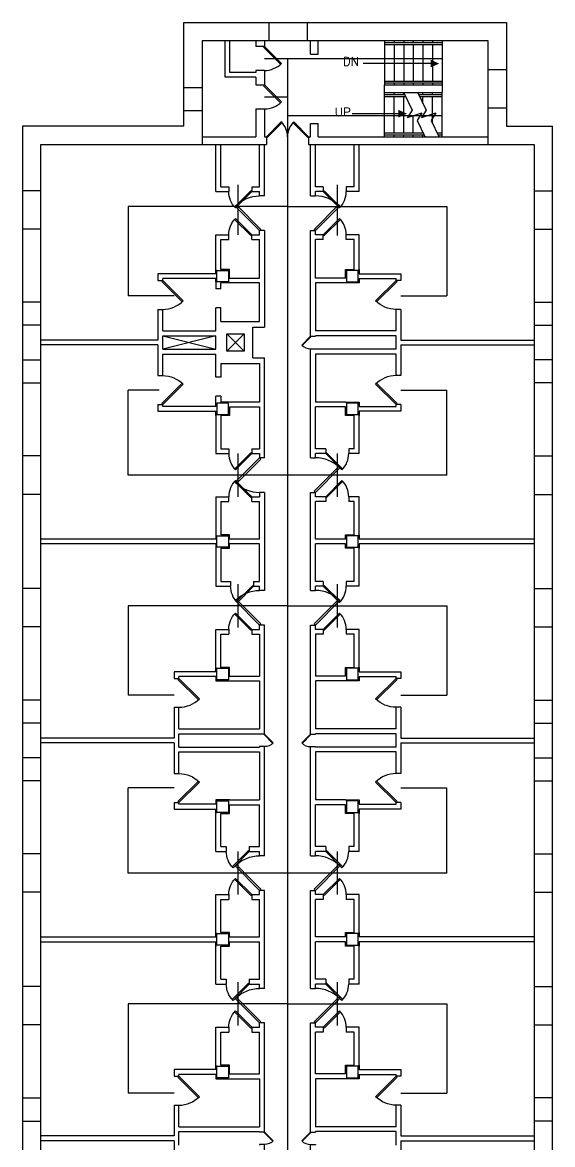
# Model space of a CAD drawing. Header units: inches. Extents: x 3065873 to 3065923, y 1245127 to 1245321.
# Drawn here: x 3065874.7 to 3065920.7, y 1245223.8 to 1245321.1 of the extents above; entities that cross this region are included whole.
import ezdxf

# ---------------------------------------------------------------- set-up
doc = ezdxf.new("R2010")
doc.units = ezdxf.units.IN
doc.header["$MEASUREMENT"] = 0
for name, color, linetype in [('A-CENT', 6, 'Continuous'), ('A-DOOR', 2, 'Continuous'), ('A-FLOR-LEVL', 3, 'Continuous'), ('A-WALL', 7, 'Continuous'), ('S-COLS', 5, 'Continuous')]:
    doc.layers.add(name, color=color, linetype=linetype)
doc.layers.get('0').off()
doc.styles.add('SIMPLEX', font='simplex')

# ---------------------------------------------------------------- blocks, each defined once
blk = doc.blocks.new('ARR')
blk.add_line((0, 0), (0, -70.1))
blk.add_solid([(-4, 0), (4, 0), (0, 9)])
blk = doc.blocks.new('ADO101')
for p, q in [((0.465624, -0.034373), (-0.240645, 0.671896)), ((-0.207108, 0.707105), (0.499997, 0)), ((0.499997, 0), (0.465624, -0.034373))]:
    blk.add_line(p, q)
blk.add_arc((0.499997, 0), 0.999997, 135, 180)
blk = doc.blocks.new('ADO401')
for p, q in [((-0.146446, 0.353552), (-0.499999, 0)), ((-0.482812, -0.017187), (-0.129678, 0.335948)), ((-0.129678, 0.335948), (-0.146446, 0.353552)), ((0.129678, 0.335948), (0.146446, 0.353552)), ((0.482812, -0.017187), (0.129678, 0.335948)), ((0.146446, 0.353552), (0.499999, 0)), ((-0.499999, 0), (-0.482812, -0.017187)), ((0.499999, 0), (0.482812, -0.017187))]:
    blk.add_line(p, q)
for centre, start, end in [((-0.499999, 0), 0, 45), ((0.499999, 0), 135, 180)]:
    blk.add_arc(centre, 0.499999, start, end)
blk = doc.blocks.new('ADO001')
for p, q in [((0.207106, 0.707105), (-0.499999, 0)), ((-0.465625, -0.034373), (0.240643, 0.671896)), ((-0.499999, 0), (-0.465625, -0.034373))]:
    blk.add_line(p, q)
blk.add_arc((-0.499999, 0), 0.999997, 0, 45)

msp = doc.modelspace()

# ---------------------------------------------------------------- linework, layer by layer
at = {"layer": 'A-CENT'}
for points in [[(3065895.683, 1245318.007), (3065897.683, 1245318.007)], [(3065897.683, 1245318.007), (3065897.683, 1245133.882)], [(3065897.683, 1245318.007), (3065911.099, 1245318.007)], [(3065895.683, 1245314.673), (3065897.683, 1245314.673)], [(3065911.099, 1245313.048), (3065897.683, 1245313.048)], [(3065893.37, 1245307.041), (3065893.37, 1245305.166)], [(3065901.995, 1245307.041), (3065901.995, 1245305.166)], [(3065883.87, 1245305.166), (3065883.87, 1245297.423)], [(3065897.682, 1245305.166), (3065883.87, 1245305.166)], [(3065893.37, 1245305.166), (3065893.37, 1245302.715)], [(3065897.682, 1245305.166), (3065911.495, 1245305.166)], [(3065901.995, 1245305.166), (3065901.995, 1245302.646)], [(3065911.495, 1245305.166), (3065911.495, 1245297.423)], [(3065887.849, 1245297.423), (3065883.87, 1245297.423)], [(3065907.516, 1245297.423), (3065911.495, 1245297.423)], [(3065883.87, 1245281.882), (3065883.87, 1245289.257)], [(3065886.56, 1245289.257), (3065883.87, 1245289.257)], [(3065907.516, 1245289.257), (3065911.495, 1245289.257)], [(3065911.495, 1245281.882), (3065911.495, 1245289.257)], [(3065893.37, 1245283.757), (3065893.37, 1245281.882)], [(3065901.995, 1245283.757), (3065901.995, 1245281.882)], [(3065893.37, 1245281.882), (3065883.87, 1245281.882)], [(3065897.683, 1245281.882), (3065893.37, 1245281.882)], [(3065893.37, 1245281.882), (3065893.37, 1245280.007)], [(3065911.495, 1245281.882), (3065897.683, 1245281.882)], [(3065901.995, 1245281.882), (3065901.995, 1245280.007)], [(3065893.37, 1245272.416), (3065893.37, 1245270.541)], [(3065901.995, 1245272.416), (3065901.995, 1245270.541)], [(3065883.87, 1245270.541), (3065883.87, 1245262.798)], [(3065897.682, 1245270.541), (3065883.87, 1245270.541)], [(3065893.37, 1245270.541), (3065893.37, 1245268.666)], [(3065897.682, 1245270.541), (3065911.495, 1245270.541)], [(3065901.995, 1245270.541), (3065901.995, 1245268.666)], [(3065911.495, 1245270.541), (3065911.495, 1245262.798)], [(3065887.849, 1245262.798), (3065883.87, 1245262.798)], [(3065907.516, 1245262.798), (3065911.495, 1245262.798)], [(3065883.87, 1245247.382), (3065883.87, 1245254.757)], [(3065887.849, 1245254.757), (3065883.87, 1245254.757)], [(3065907.516, 1245254.757), (3065911.495, 1245254.757)], [(3065911.495, 1245247.382), (3065911.495, 1245254.757)], [(3065893.37, 1245249.257), (3065893.37, 1245247.382)], [(3065901.995, 1245249.257), (3065901.995, 1245247.382)], [(3065893.37, 1245247.382), (3065883.87, 1245247.382)], [(3065897.683, 1245247.382), (3065893.37, 1245247.382)], [(3065893.37, 1245247.382), (3065893.37, 1245245.507)], [(3065911.495, 1245247.382), (3065897.683, 1245247.382)], [(3065901.995, 1245247.382), (3065901.995, 1245245.507)], [(3065893.37, 1245237.916), (3065893.37, 1245236.041)], [(3065901.995, 1245237.916), (3065901.995, 1245236.041)], [(3065883.87, 1245236.041), (3065883.87, 1245228.298)], [(3065897.682, 1245236.041), (3065883.87, 1245236.041)], [(3065893.37, 1245236.041), (3065893.37, 1245234.166)], [(3065897.682, 1245236.041), (3065911.495, 1245236.041)], [(3065901.995, 1245236.041), (3065901.995, 1245234.166)], [(3065911.495, 1245236.041), (3065911.495, 1245228.298)], [(3065887.849, 1245228.298), (3065883.87, 1245228.298)], [(3065907.516, 1245228.298), (3065911.495, 1245228.298)]]:
    msp.add_lwpolyline(points, dxfattribs=at)
at = {"layer": 'A-FLOR-LEVL'}
for p, q in [((3065906.099, 1245319.548), (3065906.099, 1245315.715)), ((3065906.099, 1245319.382), (3065911.099, 1245319.382)), ((3065906.099, 1245319.215), (3065911.099, 1245319.215)), ((3065906.933, 1245319.548), (3065906.933, 1245319.382)), ((3065906.933, 1245319.215), (3065906.933, 1245316.048)), ((3065907.766, 1245319.548), (3065907.766, 1245319.382)), ((3065907.766, 1245319.215), (3065907.766, 1245316.048)), ((3065908.599, 1245319.548), (3065908.599, 1245319.382)), ((3065908.599, 1245319.215), (3065908.599, 1245316.048)), ((3065909.433, 1245319.548), (3065909.433, 1245319.382)), ((3065909.433, 1245319.215), (3065909.433, 1245316.048)), ((3065910.266, 1245319.548), (3065910.266, 1245319.382)), ((3065910.266, 1245319.215), (3065910.266, 1245316.048)), ((3065911.099, 1245319.548), (3065911.099, 1245315.752)), ((3065906.099, 1245316.048), (3065911.099, 1245316.048)), ((3065906.099, 1245315.882), (3065911.099, 1245315.882)), ((3065906.933, 1245315.882), (3065906.933, 1245315.715)), ((3065907.766, 1245315.882), (3065907.766, 1245315.715)), ((3065908.599, 1245315.882), (3065908.599, 1245315.715)), ((3065909.433, 1245315.882), (3065909.433, 1245315.715)), ((3065910.266, 1245315.882), (3065910.266, 1245315.715)), ((3065906.099, 1245311.215), (3065906.099, 1245315.048)), ((3065906.099, 1245314.882), (3065907.841, 1245314.882)), ((3065906.933, 1245314.882), (3065906.933, 1245315.048)), ((3065907.745, 1245315.082), (3065908.489, 1245313.536)), ((3065907.766, 1245314.882), (3065907.766, 1245315.048)), ((3065908.966, 1245315.082), (3065909.71, 1245313.536)), ((3065909.062, 1245314.882), (3065911.099, 1245314.882)), ((3065909.433, 1245314.882), (3065909.433, 1245315.048)), ((3065910.266, 1245314.882), (3065910.266, 1245315.048)), ((3065911.099, 1245311.215), (3065911.099, 1245315.011)), ((3065906.099, 1245314.715), (3065907.921, 1245314.715)), ((3065906.933, 1245311.548), (3065906.933, 1245314.715)), ((3065907.766, 1245311.548), (3065907.766, 1245314.715)), ((3065909.142, 1245314.715), (3065911.099, 1245314.715)), ((3065909.433, 1245314.112), (3065909.433, 1245314.715)), ((3065910.266, 1245312.38), (3065910.266, 1245314.715)), ((3065907.307, 1245313.221), (3065903.307, 1245313.221)), ((3065908.599, 1245311.548), (3065908.599, 1245313.049)), ((3065909.71, 1245313.536), (3065909.308, 1245312.876)), ((3065909.308, 1245312.876), (3065910.545, 1245313.294)), ((3065909.433, 1245312.918), (3065909.433, 1245313.08)), ((3065910.545, 1245313.294), (3065910.143, 1245312.635)), ((3065908.923, 1245312.635), (3065909.6, 1245311.228)), ((3065910.143, 1245312.635), (3065910.821, 1245311.228)), ((3065906.099, 1245311.548), (3065909.445, 1245311.548)), ((3065906.099, 1245311.382), (3065909.526, 1245311.382)), ((3065906.933, 1245311.215), (3065906.933, 1245311.382)), ((3065907.766, 1245311.215), (3065907.766, 1245311.382)), ((3065908.599, 1245311.215), (3065908.599, 1245311.382)), ((3065909.433, 1245311.548), (3065909.433, 1245311.575)), ((3065909.433, 1245311.215), (3065909.433, 1245311.382)), ((3065910.666, 1245311.548), (3065911.099, 1245311.548)), ((3065910.747, 1245311.382), (3065911.099, 1245311.382))]:
    msp.add_line(p, q, dxfattribs=at)
msp.add_lwpolyline([(3065908.489, 1245313.536), (3065908.087, 1245312.876), (3065909.324, 1245313.294), (3065908.923, 1245312.635)], dxfattribs=at)
msp.add_solid([(3065907.307, 1245313.554), (3065907.307, 1245312.888), (3065908.054, 1245313.221)], dxfattribs=at)
at = {"layer": 'A-WALL'}
for p, q in [((3065888.683, 1245312.132), (3065888.683, 1245321.132)), ((3065888.683, 1245321.132), (3065916.683, 1245321.132)), ((3065896.067, 1245321.132), (3065896.067, 1245319.548)), ((3065899.4, 1245321.132), (3065899.4, 1245319.548)), ((3065916.683, 1245321.132), (3065916.683, 1245312.132)), ((3065915.099, 1245319.548), (3065890.266, 1245319.548)), ((3065890.266, 1245319.548), (3065890.266, 1245310.548)), ((3065892.266, 1245316.382), (3065892.266, 1245319.548)), ((3065892.683, 1245316.798), (3065892.683, 1245319.548)), ((3065894.933, 1245319.548), (3065894.933, 1245319.048)), ((3065895.683, 1245319.048), (3065894.933, 1245319.048)), ((3065895.683, 1245319.548), (3065895.683, 1245319.048)), ((3065899.682, 1245318.382), (3065899.682, 1245319.548)), ((3065900.349, 1245318.382), (3065900.349, 1245319.548)), ((3065915.099, 1245310.548), (3065915.099, 1245319.548)), ((3065899.682, 1245318.382), (3065900.349, 1245318.382)), ((3065894.933, 1245316.798), (3065892.683, 1245316.798)), ((3065894.933, 1245316.965), (3065894.933, 1245316.798)), ((3065895.683, 1245316.965), (3065894.933, 1245316.965)), ((3065895.683, 1245316.965), (3065895.683, 1245315.715)), ((3065915.099, 1245317.048), (3065916.683, 1245317.048)), ((3065894.933, 1245316.382), (3065892.266, 1245316.382)), ((3065894.933, 1245316.382), (3065894.933, 1245315.715)), ((3065890.266, 1245315.465), (3065888.683, 1245315.465)), ((3065894.933, 1245315.715), (3065895.683, 1245315.715)), ((3065906.099, 1245315.715), (3065911.099, 1245315.715)), ((3065906.099, 1245315.048), (3065906.099, 1245315.715)), ((3065906.099, 1245315.048), (3065911.099, 1245315.048)), ((3065911.099, 1245315.715), (3065911.099, 1245315.048)), ((3065890.266, 1245313.465), (3065888.683, 1245313.465)), ((3065894.933, 1245313.632), (3065894.933, 1245311.215)), ((3065894.933, 1245313.632), (3065895.683, 1245313.632)), ((3065895.683, 1245313.632), (3065895.683, 1245311.215)), ((3065915.099, 1245313.715), (3065916.683, 1245313.715)), ((3065888.683, 1245312.132), (3065874.683, 1245312.132)), ((3065874.683, 1245312.132), (3065874.683, 1245169.856)), ((3065899.682, 1245312.382), (3065900.349, 1245312.382)), ((3065899.682, 1245311.215), (3065899.682, 1245312.382)), ((3065900.349, 1245311.215), (3065900.349, 1245312.382)), ((3065916.683, 1245312.132), (3065920.683, 1245312.132)), ((3065920.683, 1245169.527), (3065920.683, 1245312.132)), ((3065890.266, 1245311.215), (3065894.933, 1245311.215)), ((3065895.683, 1245311.215), (3065895.849, 1245311.215)), ((3065895.849, 1245311.215), (3065895.849, 1245310.548)), ((3065899.516, 1245311.215), (3065899.682, 1245311.215)), ((3065899.516, 1245311.215), (3065899.516, 1245310.548)), ((3065900.349, 1245311.215), (3065915.099, 1245311.215)), ((3065876.266, 1245310.548), (3065895.849, 1245310.548)), ((3065876.266, 1245169.856), (3065876.266, 1245310.548)), ((3065891.474, 1245306.465), (3065891.474, 1245310.548)), ((3065891.891, 1245306.882), (3065891.891, 1245310.548)), ((3065895.266, 1245306.882), (3065895.266, 1245310.548)), ((3065895.683, 1245306.09), (3065895.683, 1245310.548)), ((3065899.516, 1245310.548), (3065919.099, 1245310.548)), ((3065899.682, 1245306.09), (3065899.682, 1245310.548)), ((3065900.099, 1245306.882), (3065900.099, 1245310.548)), ((3065903.474, 1245306.882), (3065903.474, 1245310.548)), ((3065903.891, 1245306.465), (3065903.891, 1245310.548)), ((3065919.099, 1245310.548), (3065919.099, 1245169.527)), ((3065876.266, 1245306.533), (3065874.683, 1245306.533)), ((3065891.474, 1245306.465), (3065892.579, 1245306.465)), ((3065891.891, 1245306.882), (3065892.579, 1245306.882)), ((3065892.579, 1245306.882), (3065892.579, 1245306.465)), ((3065894.579, 1245306.882), (3065894.579, 1245306.465)), ((3065894.579, 1245306.882), (3065895.266, 1245306.882)), ((3065894.579, 1245306.465), (3065895.266, 1245306.465)), ((3065895.266, 1245306.09), (3065895.266, 1245306.465)), ((3065900.786, 1245306.882), (3065900.099, 1245306.882)), ((3065900.099, 1245306.09), (3065900.099, 1245306.465)), ((3065900.786, 1245306.465), (3065900.099, 1245306.465)), ((3065900.786, 1245306.882), (3065900.786, 1245306.465)), ((3065903.474, 1245306.882), (3065902.786, 1245306.882)), ((3065902.786, 1245306.882), (3065902.786, 1245306.465)), ((3065903.891, 1245306.465), (3065902.786, 1245306.465)), ((3065919.099, 1245306.533), (3065920.683, 1245306.533)), ((3065895.683, 1245306.09), (3065895.266, 1245306.09)), ((3065899.682, 1245306.09), (3065900.099, 1245306.09)), ((3065876.266, 1245303.2), (3065874.683, 1245303.2)), ((3065919.099, 1245303.2), (3065920.683, 1245303.2)), ((3065891.474, 1245299.34), (3065891.474, 1245302.715)), ((3065891.474, 1245302.715), (3065892.579, 1245302.715)), ((3065891.891, 1245302.298), (3065892.579, 1245302.298)), ((3065891.891, 1245299.715), (3065891.891, 1245302.298)), ((3065892.579, 1245302.298), (3065892.579, 1245302.715)), ((3065894.579, 1245302.298), (3065894.579, 1245302.715)), ((3065894.579, 1245302.715), (3065895.266, 1245302.715)), ((3065894.579, 1245302.298), (3065895.266, 1245302.298)), ((3065895.683, 1245303.09), (3065895.266, 1245303.09)), ((3065895.266, 1245302.715), (3065895.266, 1245303.09)), ((3065895.266, 1245298.965), (3065895.266, 1245302.298)), ((3065895.683, 1245303.09), (3065895.683, 1245294.715)), ((3065899.682, 1245303.09), (3065900.099, 1245303.09)), ((3065899.682, 1245293.923), (3065899.682, 1245303.09)), ((3065900.099, 1245302.715), (3065900.099, 1245303.09)), ((3065900.786, 1245302.715), (3065900.099, 1245302.715)), ((3065900.099, 1245298.965), (3065900.099, 1245302.298)), ((3065900.786, 1245302.298), (3065900.099, 1245302.298)), ((3065900.786, 1245302.298), (3065900.786, 1245302.715)), ((3065903.891, 1245302.715), (3065902.786, 1245302.715)), ((3065902.786, 1245302.298), (3065902.786, 1245302.715)), ((3065903.474, 1245302.298), (3065902.786, 1245302.298)), ((3065903.474, 1245299.715), (3065903.474, 1245302.298)), ((3065903.891, 1245299.34), (3065903.891, 1245302.715)), ((3065886.441, 1245299.34), (3065886.441, 1245298.757)), ((3065891.474, 1245299.34), (3065886.441, 1245299.34)), ((3065891.474, 1245299.715), (3065891.474, 1245299.34)), ((3065892.641, 1245299.715), (3065891.891, 1245299.715)), ((3065892.641, 1245298.965), (3065892.641, 1245299.715)), ((3065902.724, 1245299.715), (3065903.474, 1245299.715)), ((3065902.724, 1245298.965), (3065902.724, 1245299.715)), ((3065903.891, 1245299.715), (3065903.891, 1245299.34)), ((3065903.891, 1245299.34), (3065907.516, 1245299.34)), ((3065907.516, 1245299.34), (3065907.516, 1245298.757)), ((3065886.441, 1245298.757), (3065886.858, 1245298.757)), ((3065886.858, 1245298.757), (3065886.858, 1245298.923)), ((3065891.474, 1245298.923), (3065886.858, 1245298.923)), ((3065891.474, 1245298.923), (3065891.474, 1245298.548)), ((3065891.474, 1245298.632), (3065891.474, 1245298.923)), ((3065891.474, 1245298.923), (3065891.474, 1245298.048)), ((3065895.266, 1245298.548), (3065891.891, 1245298.548)), ((3065891.891, 1245298.048), (3065891.891, 1245298.548)), ((3065892.641, 1245298.965), (3065895.266, 1245298.965)), ((3065895.266, 1245295.215), (3065895.266, 1245298.548)), ((3065902.724, 1245298.965), (3065900.099, 1245298.965)), ((3065902.724, 1245298.548), (3065900.099, 1245298.548)), ((3065900.099, 1245298.548), (3065900.099, 1245294.382)), ((3065903.891, 1245298.548), (3065902.724, 1245298.548)), ((3065903.891, 1245298.632), (3065903.891, 1245298.923)), ((3065903.891, 1245298.923), (3065903.891, 1245298.548)), ((3065903.891, 1245298.923), (3065907.099, 1245298.923)), ((3065907.099, 1245298.757), (3065907.099, 1245298.923)), ((3065907.516, 1245298.757), (3065907.099, 1245298.757)), ((3065891.891, 1245298.048), (3065891.474, 1245298.048)), ((3065876.266, 1245296.882), (3065874.683, 1245296.882)), ((3065891.891, 1245296.382), (3065891.474, 1245296.382)), ((3065891.474, 1245294.382), (3065891.474, 1245296.382)), ((3065891.891, 1245295.215), (3065891.891, 1245296.382)), ((3065919.099, 1245296.882), (3065920.683, 1245296.882)), ((3065886.441, 1245296.257), (3065886.858, 1245296.257)), ((3065886.441, 1245296.257), (3065886.441, 1245293.59)), ((3065886.858, 1245294.382), (3065886.858, 1245296.257)), ((3065907.516, 1245296.257), (3065907.099, 1245296.257)), ((3065907.099, 1245294.382), (3065907.099, 1245296.257)), ((3065907.516, 1245296.257), (3065907.516, 1245293.59)), ((3065876.266, 1245294.882), (3065874.683, 1245294.882)), ((3065891.891, 1245295.215), (3065895.266, 1245295.215)), ((3065894.683, 1245292.048), (3065894.683, 1245294.715)), ((3065894.683, 1245294.715), (3065895.683, 1245294.715)), ((3065919.099, 1245294.882), (3065920.683, 1245294.882)), ((3065886.441, 1245293.59), (3065876.266, 1245293.59)), ((3065886.858, 1245294.382), (3065891.474, 1245294.382)), ((3065886.858, 1245293.965), (3065891.474, 1245293.965)), ((3065886.858, 1245292.798), (3065886.858, 1245293.965)), ((3065891.474, 1245292.798), (3065891.474, 1245293.965)), ((3065892.424, 1245294.132), (3065893.924, 1245294.132)), ((3065892.424, 1245292.632), (3065892.424, 1245294.132)), ((3065893.924, 1245294.132), (3065893.924, 1245292.632)), ((3065899.682, 1245293.923), (3065900.099, 1245293.923)), ((3065907.099, 1245294.382), (3065900.099, 1245294.382)), ((3065907.099, 1245293.965), (3065900.099, 1245293.965)), ((3065900.099, 1245293.965), (3065900.099, 1245293.923)), ((3065907.099, 1245292.798), (3065907.099, 1245293.965)), ((3065907.516, 1245293.59), (3065919.099, 1245293.59)), ((3065886.441, 1245293.173), (3065876.266, 1245293.173)), ((3065886.441, 1245293.173), (3065886.441, 1245290.507)), ((3065886.858, 1245292.798), (3065891.474, 1245292.798)), ((3065893.924, 1245292.632), (3065892.424, 1245292.632)), ((3065899.682, 1245283.382), (3065899.682, 1245292.84)), ((3065899.682, 1245292.84), (3065900.099, 1245292.84)), ((3065900.099, 1245292.84), (3065900.099, 1245292.798)), ((3065907.099, 1245292.798), (3065900.099, 1245292.798)), ((3065907.516, 1245293.173), (3065919.099, 1245293.173)), ((3065907.516, 1245293.173), (3065907.516, 1245290.507)), ((3065874.683, 1245291.882), (3065876.266, 1245291.882)), ((3065886.858, 1245292.382), (3065891.474, 1245292.382)), ((3065886.858, 1245290.507), (3065886.858, 1245292.382)), ((3065891.474, 1245290.381), (3065891.474, 1245292.382)), ((3065891.891, 1245291.548), (3065895.266, 1245291.548)), ((3065891.891, 1245291.548), (3065891.891, 1245290.381)), ((3065894.683, 1245292.048), (3065895.683, 1245292.048)), ((3065895.266, 1245291.548), (3065895.266, 1245288.215)), ((3065895.683, 1245283.382), (3065895.683, 1245292.048)), ((3065907.099, 1245292.382), (3065900.099, 1245292.382)), ((3065900.099, 1245292.382), (3065900.099, 1245288.215)), ((3065907.099, 1245290.507), (3065907.099, 1245292.382)), ((3065920.683, 1245291.882), (3065919.099, 1245291.882)), ((3065874.683, 1245289.882), (3065876.266, 1245289.882)), ((3065886.441, 1245290.507), (3065886.858, 1245290.507)), ((3065891.891, 1245290.381), (3065891.474, 1245290.381)), ((3065907.516, 1245290.507), (3065907.099, 1245290.507)), ((3065920.683, 1245289.882), (3065919.099, 1245289.882)), ((3065891.891, 1245288.715), (3065891.474, 1245288.715)), ((3065891.474, 1245287.84), (3065891.474, 1245288.715)), ((3065891.891, 1245288.715), (3065891.891, 1245288.215)), ((3065886.441, 1245288.007), (3065886.858, 1245288.007)), ((3065886.441, 1245288.007), (3065886.441, 1245287.423)), ((3065886.858, 1245287.84), (3065886.858, 1245288.007)), ((3065891.474, 1245287.84), (3065886.858, 1245287.84)), ((3065891.474, 1245287.84), (3065891.474, 1245288.215)), ((3065891.474, 1245288.132), (3065891.474, 1245287.84)), ((3065895.266, 1245288.215), (3065891.891, 1245288.215)), ((3065892.641, 1245287.798), (3065895.266, 1245287.798)), ((3065892.641, 1245287.798), (3065892.641, 1245287.048)), ((3065895.266, 1245287.798), (3065895.266, 1245284.173)), ((3065902.724, 1245288.215), (3065900.099, 1245288.215)), ((3065902.724, 1245287.798), (3065900.099, 1245287.798)), ((3065900.099, 1245284.173), (3065900.099, 1245287.798)), ((3065902.724, 1245288.215), (3065903.891, 1245288.215)), ((3065902.724, 1245287.048), (3065902.724, 1245287.798)), ((3065903.891, 1245288.215), (3065903.891, 1245287.84)), ((3065903.891, 1245287.84), (3065907.099, 1245287.84)), ((3065907.516, 1245288.007), (3065907.099, 1245288.007)), ((3065907.099, 1245287.84), (3065907.099, 1245288.007)), ((3065907.516, 1245288.007), (3065907.516, 1245287.423)), ((3065886.441, 1245287.423), (3065891.474, 1245287.423)), ((3065891.474, 1245287.048), (3065891.474, 1245287.423)), ((3065891.474, 1245287.423), (3065891.474, 1245283.757)), ((3065891.891, 1245287.048), (3065891.891, 1245284.173)), ((3065892.641, 1245287.048), (3065891.891, 1245287.048)), ((3065903.474, 1245287.048), (3065902.724, 1245287.048)), ((3065903.474, 1245284.173), (3065903.474, 1245287.048)), ((3065903.891, 1245283.757), (3065903.891, 1245287.423)), ((3065903.891, 1245287.423), (3065903.891, 1245287.048)), ((3065907.516, 1245287.423), (3065903.891, 1245287.423)), ((3065891.474, 1245283.757), (3065892.579, 1245283.757)), ((3065891.891, 1245284.173), (3065892.579, 1245284.173)), ((3065892.579, 1245284.173), (3065892.579, 1245283.757)), ((3065894.579, 1245284.173), (3065895.266, 1245284.173)), ((3065894.579, 1245284.173), (3065894.579, 1245283.757)), ((3065894.579, 1245283.757), (3065895.266, 1245283.757)), ((3065895.266, 1245283.757), (3065895.266, 1245283.382)), ((3065900.995, 1245284.173), (3065900.099, 1245284.173)), ((3065900.099, 1245283.382), (3065900.099, 1245283.757)), ((3065900.995, 1245283.757), (3065900.099, 1245283.757)), ((3065900.995, 1245284.173), (3065900.995, 1245283.757)), ((3065903.474, 1245284.173), (3065902.995, 1245284.173)), ((3065902.995, 1245284.173), (3065902.995, 1245283.757)), ((3065903.891, 1245283.757), (3065902.995, 1245283.757)), ((3065876.266, 1245283.548), (3065874.683, 1245283.548)), ((3065895.683, 1245283.382), (3065895.266, 1245283.382)), ((3065899.682, 1245283.382), (3065900.099, 1245283.382)), ((3065919.099, 1245283.548), (3065920.683, 1245283.548)), ((3065876.266, 1245280.215), (3065874.683, 1245280.215)), ((3065891.474, 1245280.007), (3065892.579, 1245280.007)), ((3065891.474, 1245280.007), (3065891.474, 1245276.34)), ((3065892.579, 1245279.59), (3065892.579, 1245280.007)), ((3065894.579, 1245280.007), (3065895.266, 1245280.007)), ((3065894.579, 1245279.59), (3065894.579, 1245280.007)), ((3065895.266, 1245280.382), (3065895.266, 1245280.007)), ((3065895.683, 1245280.382), (3065895.266, 1245280.382)), ((3065895.683, 1245280.382), (3065895.683, 1245271.882)), ((3065899.682, 1245280.382), (3065900.099, 1245280.382)), ((3065899.682, 1245271.882), (3065899.682, 1245280.382)), ((3065900.099, 1245280.007), (3065900.099, 1245280.382)), ((3065900.995, 1245280.007), (3065900.099, 1245280.007)), ((3065900.995, 1245280.007), (3065900.995, 1245279.59)), ((3065903.891, 1245280.007), (3065902.995, 1245280.007)), ((3065902.995, 1245280.007), (3065902.995, 1245279.59)), ((3065903.891, 1245276.34), (3065903.891, 1245280.007)), ((3065919.099, 1245280.215), (3065920.683, 1245280.215)), ((3065891.891, 1245279.59), (3065892.579, 1245279.59)), ((3065891.891, 1245279.59), (3065891.891, 1245276.715)), ((3065894.579, 1245279.59), (3065895.266, 1245279.59)), ((3065895.266, 1245276.34), (3065895.266, 1245279.59)), ((3065900.099, 1245276.34), (3065900.099, 1245279.59)), ((3065900.995, 1245279.59), (3065900.099, 1245279.59)), ((3065903.474, 1245279.59), (3065902.995, 1245279.59)), ((3065903.474, 1245276.715), (3065903.474, 1245279.59)), ((3065891.474, 1245276.34), (3065876.266, 1245276.34)), ((3065892.641, 1245276.715), (3065891.891, 1245276.715)), ((3065892.641, 1245276.34), (3065892.641, 1245276.715)), ((3065895.266, 1245276.34), (3065892.641, 1245276.34)), ((3065902.724, 1245276.34), (3065900.099, 1245276.34)), ((3065902.724, 1245276.715), (3065903.474, 1245276.715)), ((3065902.724, 1245276.34), (3065902.724, 1245276.715)), ((3065903.891, 1245276.715), (3065903.891, 1245276.34)), ((3065919.099, 1245276.34), (3065903.891, 1245276.34)), ((3065891.474, 1245275.923), (3065876.266, 1245275.923)), ((3065891.474, 1245275.923), (3065891.474, 1245272.257)), ((3065891.891, 1245275.548), (3065892.641, 1245275.548)), ((3065891.891, 1245275.548), (3065891.891, 1245272.673)), ((3065895.266, 1245275.923), (3065892.641, 1245275.923)), ((3065892.641, 1245275.548), (3065892.641, 1245275.923)), ((3065895.266, 1245272.673), (3065895.266, 1245275.923)), ((3065900.099, 1245272.673), (3065900.099, 1245275.923)), ((3065902.724, 1245275.923), (3065900.099, 1245275.923)), ((3065902.724, 1245275.548), (3065902.724, 1245275.923)), ((3065903.474, 1245275.548), (3065902.724, 1245275.548)), ((3065903.474, 1245272.673), (3065903.474, 1245275.548)), ((3065919.099, 1245275.923), (3065903.891, 1245275.923)), ((3065903.891, 1245272.257), (3065903.891, 1245275.923)), ((3065903.891, 1245275.923), (3065903.891, 1245275.548)), ((3065876.266, 1245272.048), (3065874.683, 1245272.048)), ((3065891.474, 1245272.257), (3065892.745, 1245272.257)), ((3065891.891, 1245272.673), (3065892.745, 1245272.673)), ((3065892.745, 1245272.673), (3065892.745, 1245272.257)), ((3065894.745, 1245272.673), (3065894.745, 1245272.257)), ((3065894.745, 1245272.673), (3065895.266, 1245272.673)), ((3065894.745, 1245272.257), (3065895.266, 1245272.257)), ((3065895.266, 1245271.882), (3065895.266, 1245272.257)), ((3065900.786, 1245272.673), (3065900.099, 1245272.673)), ((3065900.099, 1245271.882), (3065900.099, 1245272.257)), ((3065900.786, 1245272.257), (3065900.099, 1245272.257)), ((3065900.786, 1245272.673), (3065900.786, 1245272.257)), ((3065903.474, 1245272.673), (3065902.786, 1245272.673)), ((3065902.786, 1245272.673), (3065902.786, 1245272.257)), ((3065903.891, 1245272.257), (3065902.786, 1245272.257)), ((3065919.099, 1245272.048), (3065920.683, 1245272.048)), ((3065895.683, 1245271.882), (3065895.266, 1245271.882)), ((3065899.682, 1245271.882), (3065900.099, 1245271.882)), ((3065876.266, 1245268.715), (3065874.683, 1245268.715)), ((3065891.474, 1245264.84), (3065891.474, 1245268.507)), ((3065891.474, 1245268.507), (3065892.579, 1245268.507)), ((3065892.579, 1245268.507), (3065892.579, 1245268.09)), ((3065894.579, 1245268.507), (3065894.579, 1245268.09)), ((3065894.579, 1245268.507), (3065895.266, 1245268.507)), ((3065895.683, 1245268.882), (3065895.266, 1245268.882)), ((3065895.266, 1245268.507), (3065895.266, 1245268.882)), ((3065895.683, 1245259.423), (3065895.683, 1245268.882)), ((3065899.682, 1245268.882), (3065900.099, 1245268.882)), ((3065899.682, 1245259.423), (3065899.682, 1245268.882)), ((3065900.099, 1245268.507), (3065900.099, 1245268.882)), ((3065900.786, 1245268.507), (3065900.099, 1245268.507)), ((3065900.786, 1245268.507), (3065900.786, 1245268.09)), ((3065903.891, 1245268.507), (3065902.786, 1245268.507)), ((3065902.786, 1245268.507), (3065902.786, 1245268.09)), ((3065903.891, 1245264.84), (3065903.891, 1245268.507)), ((3065919.099, 1245268.715), (3065920.683, 1245268.715)), ((3065891.891, 1245265.215), (3065891.891, 1245268.09)), ((3065891.891, 1245268.09), (3065892.579, 1245268.09)), ((3065894.579, 1245268.09), (3065895.266, 1245268.09)), ((3065895.266, 1245268.09), (3065895.266, 1245264.465)), ((3065900.099, 1245268.09), (3065900.099, 1245264.465)), ((3065900.786, 1245268.09), (3065900.099, 1245268.09)), ((3065903.474, 1245268.09), (3065902.786, 1245268.09)), ((3065903.474, 1245265.215), (3065903.474, 1245268.09)), ((3065887.849, 1245264.84), (3065887.849, 1245264.257)), ((3065891.474, 1245264.84), (3065887.849, 1245264.84)), ((3065887.849, 1245264.257), (3065888.266, 1245264.257)), ((3065888.266, 1245264.257), (3065888.266, 1245264.423)), ((3065891.474, 1245264.423), (3065888.266, 1245264.423)), ((3065891.474, 1245265.215), (3065891.474, 1245264.84)), ((3065891.474, 1245264.423), (3065891.474, 1245264.048)), ((3065892.641, 1245265.215), (3065891.891, 1245265.215)), ((3065892.641, 1245264.465), (3065892.641, 1245265.215)), ((3065892.641, 1245264.465), (3065895.266, 1245264.465)), ((3065902.724, 1245264.465), (3065900.099, 1245264.465)), ((3065902.724, 1245265.215), (3065903.474, 1245265.215)), ((3065902.724, 1245264.465), (3065902.724, 1245265.215)), ((3065903.891, 1245265.215), (3065903.891, 1245264.84)), ((3065903.891, 1245264.84), (3065907.516, 1245264.84)), ((3065903.891, 1245264.423), (3065903.891, 1245264.048)), ((3065903.891, 1245264.423), (3065907.099, 1245264.423)), ((3065907.099, 1245264.257), (3065907.099, 1245264.423)), ((3065907.516, 1245264.257), (3065907.099, 1245264.257)), ((3065907.516, 1245264.84), (3065907.516, 1245264.257)), ((3065891.474, 1245264.048), (3065892.641, 1245264.048)), ((3065892.641, 1245264.048), (3065895.266, 1245264.048)), ((3065895.266, 1245264.048), (3065895.266, 1245259.882)), ((3065902.724, 1245264.048), (3065900.099, 1245264.048)), ((3065900.099, 1245264.048), (3065900.099, 1245259.882)), ((3065903.891, 1245264.048), (3065902.724, 1245264.048)), ((3065876.266, 1245262.382), (3065874.683, 1245262.382)), ((3065919.099, 1245262.382), (3065920.683, 1245262.382)), ((3065887.849, 1245261.757), (3065888.266, 1245261.757)), ((3065887.849, 1245261.757), (3065887.849, 1245259.09)), ((3065888.266, 1245259.882), (3065888.266, 1245261.757)), ((3065907.516, 1245261.757), (3065907.099, 1245261.757)), ((3065907.099, 1245259.882), (3065907.099, 1245261.757)), ((3065907.516, 1245261.757), (3065907.516, 1245259.09)), ((3065876.266, 1245260.382), (3065874.683, 1245260.382)), ((3065919.099, 1245260.382), (3065920.683, 1245260.382)), ((3065888.266, 1245259.882), (3065895.266, 1245259.882)), ((3065888.266, 1245259.465), (3065895.266, 1245259.465)), ((3065888.266, 1245258.298), (3065888.266, 1245259.465)), ((3065895.266, 1245259.465), (3065895.266, 1245259.423)), ((3065895.683, 1245259.423), (3065895.266, 1245259.423)), ((3065899.682, 1245259.423), (3065900.099, 1245259.423)), ((3065907.099, 1245259.882), (3065900.099, 1245259.882)), ((3065900.099, 1245259.465), (3065900.099, 1245259.423)), ((3065907.099, 1245259.465), (3065900.099, 1245259.465)), ((3065907.099, 1245258.298), (3065907.099, 1245259.465)), ((3065887.849, 1245259.09), (3065876.266, 1245259.09)), ((3065887.849, 1245258.673), (3065876.266, 1245258.673)), ((3065887.849, 1245258.673), (3065887.849, 1245256.007)), ((3065907.516, 1245259.09), (3065919.099, 1245259.09)), ((3065907.516, 1245258.673), (3065919.099, 1245258.673)), ((3065907.516, 1245258.673), (3065907.516, 1245256.007)), ((3065888.266, 1245258.298), (3065895.266, 1245258.298)), ((3065888.266, 1245257.882), (3065895.266, 1245257.882)), ((3065888.266, 1245256.007), (3065888.266, 1245257.882)), ((3065895.683, 1245258.34), (3065895.266, 1245258.34)), ((3065895.266, 1245258.34), (3065895.266, 1245258.298)), ((3065895.266, 1245257.882), (3065895.266, 1245253.715)), ((3065895.683, 1245248.882), (3065895.683, 1245258.34)), ((3065899.682, 1245248.882), (3065899.682, 1245258.34)), ((3065899.682, 1245258.34), (3065900.099, 1245258.34)), ((3065900.099, 1245258.34), (3065900.099, 1245258.298)), ((3065907.099, 1245258.298), (3065900.099, 1245258.298)), ((3065907.099, 1245257.882), (3065900.099, 1245257.882)), ((3065900.099, 1245257.882), (3065900.099, 1245253.715)), ((3065907.099, 1245256.007), (3065907.099, 1245257.882)), ((3065876.266, 1245257.382), (3065874.683, 1245257.382)), ((3065919.099, 1245257.382), (3065920.683, 1245257.382)), ((3065887.849, 1245256.007), (3065888.266, 1245256.007)), ((3065907.516, 1245256.007), (3065907.099, 1245256.007)), ((3065876.266, 1245255.382), (3065874.683, 1245255.382)), ((3065919.099, 1245255.382), (3065920.683, 1245255.382)), ((3065891.474, 1245253.715), (3065891.474, 1245253.34)), ((3065892.641, 1245253.715), (3065891.474, 1245253.715)), ((3065892.641, 1245253.715), (3065895.266, 1245253.715)), ((3065902.724, 1245253.715), (3065900.099, 1245253.715)), ((3065902.724, 1245253.715), (3065903.891, 1245253.715)), ((3065903.891, 1245253.715), (3065903.891, 1245253.34)), ((3065887.849, 1245253.507), (3065888.266, 1245253.507)), ((3065887.849, 1245253.507), (3065887.849, 1245252.923)), ((3065887.849, 1245252.923), (3065891.474, 1245252.923)), ((3065888.266, 1245253.34), (3065888.266, 1245253.507)), ((3065891.474, 1245253.34), (3065888.266, 1245253.34)), ((3065891.474, 1245249.257), (3065891.474, 1245252.923)), ((3065891.474, 1245252.923), (3065891.474, 1245252.548)), ((3065892.641, 1245253.298), (3065895.266, 1245253.298)), ((3065892.641, 1245252.548), (3065892.641, 1245253.298)), ((3065895.266, 1245249.673), (3065895.266, 1245253.298)), ((3065900.099, 1245249.673), (3065900.099, 1245253.298)), ((3065902.724, 1245253.298), (3065900.099, 1245253.298)), ((3065902.724, 1245252.548), (3065902.724, 1245253.298)), ((3065903.891, 1245253.34), (3065907.099, 1245253.34)), ((3065903.891, 1245252.923), (3065903.891, 1245252.548)), ((3065903.891, 1245249.257), (3065903.891, 1245252.923)), ((3065907.516, 1245252.923), (3065903.891, 1245252.923)), ((3065907.516, 1245253.507), (3065907.099, 1245253.507)), ((3065907.099, 1245253.34), (3065907.099, 1245253.507)), ((3065907.516, 1245253.507), (3065907.516, 1245252.923)), ((3065891.891, 1245249.673), (3065891.891, 1245252.548)), ((3065891.891, 1245252.548), (3065892.641, 1245252.548)), ((3065903.474, 1245252.548), (3065902.724, 1245252.548)), ((3065903.474, 1245249.673), (3065903.474, 1245252.548)), ((3065891.891, 1245249.673), (3065892.37, 1245249.673)), ((3065892.37, 1245249.673), (3065892.37, 1245249.257)), ((3065894.37, 1245249.673), (3065894.37, 1245249.257)), ((3065894.37, 1245249.673), (3065895.266, 1245249.673)), ((3065900.995, 1245249.673), (3065900.099, 1245249.673)), ((3065900.995, 1245249.673), (3065900.995, 1245249.257)), ((3065903.474, 1245249.673), (3065902.995, 1245249.673)), ((3065902.995, 1245249.673), (3065902.995, 1245249.257)), ((3065876.266, 1245249.048), (3065874.683, 1245249.048)), ((3065891.474, 1245249.257), (3065892.37, 1245249.257)), ((3065894.37, 1245249.257), (3065895.266, 1245249.257)), ((3065895.266, 1245248.882), (3065895.266, 1245249.257)), ((3065895.683, 1245248.882), (3065895.266, 1245248.882)), ((3065899.682, 1245248.882), (3065900.099, 1245248.882)), ((3065900.099, 1245248.882), (3065900.099, 1245249.257)), ((3065900.995, 1245249.257), (3065900.099, 1245249.257)), ((3065903.891, 1245249.257), (3065902.995, 1245249.257)), ((3065919.099, 1245249.048), (3065920.683, 1245249.048)), ((3065895.683, 1245245.882), (3065895.266, 1245245.882)), ((3065895.266, 1245245.507), (3065895.266, 1245245.882)), ((3065895.683, 1245237.382), (3065895.683, 1245245.882)), ((3065899.682, 1245245.882), (3065900.099, 1245245.882)), ((3065899.682, 1245237.382), (3065899.682, 1245245.882)), ((3065900.099, 1245245.507), (3065900.099, 1245245.882)), ((3065876.266, 1245245.715), (3065874.683, 1245245.715)), ((3065891.474, 1245241.84), (3065891.474, 1245245.507)), ((3065891.474, 1245245.507), (3065892.579, 1245245.507)), ((3065891.891, 1245242.215), (3065891.891, 1245245.09)), ((3065891.891, 1245245.09), (3065892.579, 1245245.09)), ((3065892.579, 1245245.507), (3065892.579, 1245245.09)), ((3065894.579, 1245245.507), (3065894.579, 1245245.09)), ((3065894.579, 1245245.507), (3065895.266, 1245245.507)), ((3065894.579, 1245245.09), (3065895.266, 1245245.09)), ((3065895.266, 1245241.84), (3065895.266, 1245245.09)), ((3065900.786, 1245245.507), (3065900.099, 1245245.507)), ((3065900.099, 1245241.84), (3065900.099, 1245245.09)), ((3065900.786, 1245245.09), (3065900.099, 1245245.09)), ((3065900.786, 1245245.507), (3065900.786, 1245245.09)), ((3065903.891, 1245245.507), (3065902.786, 1245245.507)), ((3065902.786, 1245245.507), (3065902.786, 1245245.09)), ((3065903.474, 1245245.09), (3065902.786, 1245245.09)), ((3065903.474, 1245242.215), (3065903.474, 1245245.09)), ((3065903.891, 1245241.84), (3065903.891, 1245245.507)), ((3065919.099, 1245245.715), (3065920.683, 1245245.715)), ((3065891.474, 1245242.215), (3065891.474, 1245241.84)), ((3065892.641, 1245242.215), (3065891.891, 1245242.215)), ((3065892.641, 1245241.84), (3065892.641, 1245242.215)), ((3065902.724, 1245242.215), (3065903.474, 1245242.215)), ((3065902.724, 1245241.84), (3065902.724, 1245242.215)), ((3065903.891, 1245242.215), (3065903.891, 1245241.84)), ((3065876.266, 1245241.84), (3065891.474, 1245241.84)), ((3065876.266, 1245241.423), (3065891.474, 1245241.423)), ((3065891.474, 1245237.757), (3065891.474, 1245241.423)), ((3065891.474, 1245241.423), (3065891.474, 1245241.048)), ((3065891.891, 1245238.173), (3065891.891, 1245241.048)), ((3065891.891, 1245241.048), (3065892.641, 1245241.048)), ((3065892.641, 1245241.84), (3065895.266, 1245241.84)), ((3065892.641, 1245241.423), (3065895.266, 1245241.423)), ((3065892.641, 1245241.048), (3065892.641, 1245241.423)), ((3065895.266, 1245238.173), (3065895.266, 1245241.423)), ((3065902.724, 1245241.84), (3065900.099, 1245241.84)), ((3065900.099, 1245238.173), (3065900.099, 1245241.423)), ((3065902.724, 1245241.423), (3065900.099, 1245241.423)), ((3065902.724, 1245241.048), (3065902.724, 1245241.423)), ((3065903.474, 1245241.048), (3065902.724, 1245241.048)), ((3065903.474, 1245238.173), (3065903.474, 1245241.048)), ((3065919.099, 1245241.84), (3065903.891, 1245241.84)), ((3065919.099, 1245241.423), (3065903.891, 1245241.423)), ((3065903.891, 1245237.757), (3065903.891, 1245241.423)), ((3065903.891, 1245241.423), (3065903.891, 1245241.048)), ((3065891.891, 1245238.173), (3065892.37, 1245238.173)), ((3065892.37, 1245238.173), (3065892.37, 1245237.757)), ((3065894.37, 1245238.173), (3065894.37, 1245237.757)), ((3065894.37, 1245238.173), (3065895.266, 1245238.173)), ((3065900.995, 1245238.173), (3065900.099, 1245238.173)), ((3065900.995, 1245238.173), (3065900.995, 1245237.757)), ((3065903.474, 1245238.173), (3065902.995, 1245238.173)), ((3065902.995, 1245238.173), (3065902.995, 1245237.757)), ((3065876.266, 1245237.548), (3065874.683, 1245237.548)), ((3065891.474, 1245237.757), (3065892.37, 1245237.757)), ((3065894.37, 1245237.757), (3065895.266, 1245237.757)), ((3065895.266, 1245237.382), (3065895.266, 1245237.757)), ((3065895.683, 1245237.382), (3065895.266, 1245237.382)), ((3065899.682, 1245237.382), (3065900.099, 1245237.382)), ((3065900.099, 1245237.382), (3065900.099, 1245237.757)), ((3065900.995, 1245237.757), (3065900.099, 1245237.757)), ((3065903.891, 1245237.757), (3065902.995, 1245237.757)), ((3065919.099, 1245237.548), (3065920.683, 1245237.548)), ((3065876.266, 1245234.215), (3065874.683, 1245234.215)), ((3065895.683, 1245234.382), (3065895.266, 1245234.382)), ((3065895.266, 1245234.007), (3065895.266, 1245234.382)), ((3065895.683, 1245224.923), (3065895.683, 1245234.382)), ((3065899.682, 1245234.382), (3065900.099, 1245234.382)), ((3065899.682, 1245224.923), (3065899.682, 1245234.382)), ((3065900.099, 1245234.007), (3065900.099, 1245234.382)), ((3065919.099, 1245234.215), (3065920.683, 1245234.215)), ((3065891.474, 1245230.34), (3065891.474, 1245234.007)), ((3065891.474, 1245234.007), (3065892.579, 1245234.007)), ((3065891.891, 1245230.715), (3065891.891, 1245233.59)), ((3065891.891, 1245233.59), (3065892.579, 1245233.59)), ((3065892.579, 1245234.007), (3065892.579, 1245233.59)), ((3065894.579, 1245234.007), (3065894.579, 1245233.59)), ((3065894.579, 1245234.007), (3065895.266, 1245234.007)), ((3065894.579, 1245233.59), (3065895.266, 1245233.59)), ((3065895.266, 1245229.965), (3065895.266, 1245233.59)), ((3065900.786, 1245234.007), (3065900.099, 1245234.007)), ((3065900.099, 1245229.965), (3065900.099, 1245233.59)), ((3065900.786, 1245233.59), (3065900.099, 1245233.59)), ((3065900.786, 1245234.007), (3065900.786, 1245233.59)), ((3065903.891, 1245234.007), (3065902.786, 1245234.007)), ((3065902.786, 1245234.007), (3065902.786, 1245233.59)), ((3065903.474, 1245233.59), (3065902.786, 1245233.59)), ((3065903.474, 1245230.715), (3065903.474, 1245233.59)), ((3065903.891, 1245230.34), (3065903.891, 1245234.007)), ((3065887.849, 1245230.34), (3065887.849, 1245229.757)), ((3065891.474, 1245230.34), (3065887.849, 1245230.34)), ((3065891.474, 1245230.715), (3065891.474, 1245230.34)), ((3065892.641, 1245230.715), (3065891.891, 1245230.715)), ((3065892.641, 1245229.965), (3065892.641, 1245230.715)), ((3065902.724, 1245230.715), (3065903.474, 1245230.715)), ((3065902.724, 1245229.965), (3065902.724, 1245230.715)), ((3065903.891, 1245230.715), (3065903.891, 1245230.34)), ((3065903.891, 1245230.34), (3065907.516, 1245230.34)), ((3065907.516, 1245230.34), (3065907.516, 1245229.757)), ((3065887.849, 1245229.757), (3065888.266, 1245229.757)), ((3065888.266, 1245229.757), (3065888.266, 1245229.923)), ((3065891.474, 1245229.923), (3065888.266, 1245229.923)), ((3065891.474, 1245229.923), (3065891.474, 1245229.548)), ((3065891.474, 1245229.923), (3065891.474, 1245229.548)), ((3065891.474, 1245229.548), (3065892.641, 1245229.548)), ((3065892.641, 1245229.965), (3065895.266, 1245229.965)), ((3065892.641, 1245229.548), (3065895.266, 1245229.548)), ((3065895.266, 1245229.548), (3065895.266, 1245225.382)), ((3065902.724, 1245229.965), (3065900.099, 1245229.965)), ((3065902.724, 1245229.548), (3065900.099, 1245229.548)), ((3065900.099, 1245229.548), (3065900.099, 1245225.382)), ((3065903.891, 1245229.548), (3065902.724, 1245229.548)), ((3065903.891, 1245229.923), (3065903.891, 1245229.548)), ((3065903.891, 1245229.923), (3065903.891, 1245229.548)), ((3065903.891, 1245229.923), (3065907.099, 1245229.923)), ((3065907.099, 1245229.757), (3065907.099, 1245229.923)), ((3065907.516, 1245229.757), (3065907.099, 1245229.757)), ((3065874.683, 1245227.882), (3065876.266, 1245227.882)), ((3065920.683, 1245227.882), (3065919.099, 1245227.882)), ((3065887.849, 1245227.257), (3065888.266, 1245227.257)), ((3065887.849, 1245227.257), (3065887.849, 1245224.59)), ((3065888.266, 1245225.382), (3065888.266, 1245227.257)), ((3065907.516, 1245227.257), (3065907.099, 1245227.257)), ((3065907.099, 1245225.382), (3065907.099, 1245227.257)), ((3065907.516, 1245227.257), (3065907.516, 1245224.59)), ((3065874.683, 1245225.882), (3065876.266, 1245225.882)), ((3065888.266, 1245225.382), (3065895.266, 1245225.382)), ((3065907.099, 1245225.382), (3065900.099, 1245225.382)), ((3065920.683, 1245225.882), (3065919.099, 1245225.882)), ((3065887.849, 1245224.59), (3065876.266, 1245224.59)), ((3065888.266, 1245224.965), (3065895.266, 1245224.965)), ((3065888.266, 1245223.798), (3065888.266, 1245224.965)), ((3065895.266, 1245224.965), (3065895.266, 1245224.923)), ((3065895.683, 1245224.923), (3065895.266, 1245224.923)), ((3065899.682, 1245224.923), (3065900.099, 1245224.923)), ((3065900.099, 1245224.965), (3065900.099, 1245224.923)), ((3065907.099, 1245224.965), (3065900.099, 1245224.965)), ((3065907.099, 1245223.798), (3065907.099, 1245224.965)), ((3065907.516, 1245224.59), (3065919.099, 1245224.59)), ((3065887.849, 1245224.173), (3065876.266, 1245224.173)), ((3065887.849, 1245224.173), (3065887.849, 1245221.507)), ((3065895.683, 1245223.84), (3065895.266, 1245223.84)), ((3065895.266, 1245223.84), (3065895.266, 1245223.798)), ((3065895.683, 1245214.382), (3065895.683, 1245223.84)), ((3065899.682, 1245214.382), (3065899.682, 1245223.84)), ((3065899.682, 1245223.84), (3065900.099, 1245223.84)), ((3065900.099, 1245223.84), (3065900.099, 1245223.798)), ((3065907.516, 1245224.173), (3065919.099, 1245224.173)), ((3065907.516, 1245224.173), (3065907.516, 1245221.507))]:
    msp.add_line(p, q, dxfattribs=at)
for points in [[(3065886.858, 1245293.965), (3065891.474, 1245292.798)], [(3065891.474, 1245293.965), (3065886.858, 1245292.798)], [(3065892.424, 1245292.632), (3065893.924, 1245294.132)], [(3065892.424, 1245294.132), (3065893.924, 1245292.632)]]:
    msp.add_lwpolyline(points, dxfattribs=at)
at = {"layer": 'S-COLS'}
for p, q in [((3065891.558, 1245298.632), (3065891.558, 1245299.632)), ((3065891.558, 1245299.632), (3065892.558, 1245299.632)), ((3065892.558, 1245299.632), (3065892.558, 1245298.632)), ((3065903.807, 1245299.632), (3065902.807, 1245299.632)), ((3065902.807, 1245299.632), (3065902.807, 1245298.632)), ((3065903.807, 1245298.632), (3065903.807, 1245299.632)), ((3065892.558, 1245298.632), (3065891.558, 1245298.632)), ((3065902.807, 1245298.632), (3065903.807, 1245298.632)), ((3065891.558, 1245288.132), (3065891.558, 1245287.132)), ((3065892.558, 1245288.132), (3065891.558, 1245288.132)), ((3065892.558, 1245287.132), (3065892.558, 1245288.132)), ((3065902.807, 1245288.132), (3065902.807, 1245287.132)), ((3065903.807, 1245288.132), (3065902.807, 1245288.132)), ((3065903.807, 1245287.132), (3065903.807, 1245288.132)), ((3065891.558, 1245287.132), (3065892.558, 1245287.132)), ((3065902.807, 1245287.132), (3065903.807, 1245287.132)), ((3065891.558, 1245276.632), (3065892.558, 1245276.632)), ((3065891.558, 1245275.632), (3065891.558, 1245276.632)), ((3065892.558, 1245276.632), (3065892.558, 1245275.632)), ((3065902.807, 1245276.632), (3065902.807, 1245275.632)), ((3065903.807, 1245276.632), (3065902.807, 1245276.632)), ((3065903.807, 1245275.632), (3065903.807, 1245276.632)), ((3065892.558, 1245275.632), (3065891.558, 1245275.632)), ((3065902.807, 1245275.632), (3065903.807, 1245275.632)), ((3065891.558, 1245265.132), (3065892.558, 1245265.132)), ((3065891.558, 1245264.132), (3065891.558, 1245265.132)), ((3065892.558, 1245265.132), (3065892.558, 1245264.132)), ((3065902.807, 1245265.132), (3065902.807, 1245264.132)), ((3065903.807, 1245265.132), (3065902.807, 1245265.132)), ((3065903.807, 1245264.132), (3065903.807, 1245265.132)), ((3065892.558, 1245264.132), (3065891.558, 1245264.132)), ((3065902.807, 1245264.132), (3065903.807, 1245264.132)), ((3065891.558, 1245253.632), (3065892.558, 1245253.632)), ((3065891.558, 1245252.632), (3065891.558, 1245253.632)), ((3065892.558, 1245253.632), (3065892.558, 1245252.632)), ((3065902.807, 1245253.632), (3065902.807, 1245252.632)), ((3065903.807, 1245253.632), (3065902.807, 1245253.632)), ((3065903.807, 1245252.632), (3065903.807, 1245253.632)), ((3065892.558, 1245252.632), (3065891.558, 1245252.632)), ((3065902.807, 1245252.632), (3065903.807, 1245252.632)), ((3065891.558, 1245242.132), (3065892.558, 1245242.132)), ((3065891.558, 1245241.132), (3065891.558, 1245242.132)), ((3065892.558, 1245242.132), (3065892.558, 1245241.132)), ((3065902.807, 1245242.132), (3065902.807, 1245241.132)), ((3065903.807, 1245242.132), (3065902.807, 1245242.132)), ((3065903.807, 1245241.132), (3065903.807, 1245242.132)), ((3065892.558, 1245241.132), (3065891.558, 1245241.132)), ((3065902.807, 1245241.132), (3065903.807, 1245241.132)), ((3065891.558, 1245230.632), (3065892.558, 1245230.632)), ((3065891.558, 1245229.632), (3065891.558, 1245230.632)), ((3065892.558, 1245230.632), (3065892.558, 1245229.632)), ((3065902.807, 1245230.632), (3065902.807, 1245229.632)), ((3065903.807, 1245230.632), (3065902.807, 1245230.632)), ((3065903.807, 1245229.632), (3065903.807, 1245230.632)), ((3065892.558, 1245229.632), (3065891.558, 1245229.632)), ((3065902.807, 1245229.632), (3065903.807, 1245229.632))]:
    msp.add_line(p, q, dxfattribs=at)

# ---------------------------------------------------------------- block references
at = {"layer": 'A-DOOR', "zscale": 6.666666666666666}
for name, p, xscale, yscale, rotation in [('ADO001', (3065895.683, 1245318.007), 2.083333333333333, 2.083333333333333, 270), ('ADO001', (3065895.683, 1245314.673), 2.083333333333333, 2.083333333333333, 270), ('ADO101', (3065893.579, 1245306.465), -2, 2, 180), ('ADO101', (3065901.786, 1245306.465), 2, 2, 180), ('ADO101', (3065895.266, 1245304.59), -3, 3, 90.00000000000007), ('ADO101', (3065900.099, 1245304.59), 3, 3, 270), ('ADO001', (3065886.858, 1245297.507), 2.5, 2.5, 270), ('ADO001', (3065907.099, 1245297.507), -2.5, 2.5, 90.00000000000007), ('ADO101', (3065899.682, 1245293.382), 1.083333333333333, 1.083333333333333, 90), ('ADO001', (3065886.858, 1245289.257), -2.5, 2.5, 270), ('ADO001', (3065907.099, 1245289.257), 2.5, 2.5, 90), ('ADO001', (3065893.579, 1245283.757), 2, 2, 180), ('ADO101', (3065901.995, 1245283.757), 2, 2, 180), ('ADO101', (3065895.266, 1245281.882), 3, 3, 89.99999999999999), ('ADO101', (3065900.099, 1245281.882), 3, 3, 270), ('ADO101', (3065893.745, 1245272.257), -2, 2, 180), ('ADO101', (3065901.786, 1245272.257), 2, 2, 180), ('ADO101', (3065895.266, 1245270.382), -3, 3, 90.00000000000007), ('ADO101', (3065900.099, 1245270.382), 3, 3, 270), ('ADO001', (3065888.266, 1245263.007), 2.5, 2.5, 270), ('ADO001', (3065907.099, 1245263.007), -2.5, 2.5, 90.00000000000007), ('ADO101', (3065895.683, 1245258.882), -1.083333333333333, 1.083333333333333, 270), ('ADO101', (3065899.682, 1245258.882), 1.083333333333333, 1.083333333333333, 90), ('ADO001', (3065888.266, 1245254.757), -2.5, 2.5, 270), ('ADO001', (3065907.099, 1245254.757), 2.5, 2.5, 90), ('ADO101', (3065893.37, 1245249.257), -2, 2, 180), ('ADO101', (3065895.266, 1245247.382), -3, 3, 90.00000000000007), ('ADO101', (3065900.099, 1245247.382), 3, 3, 270), ('ADO101', (3065901.995, 1245249.257), 2, 2, 180), ('ADO101', (3065893.37, 1245237.757), -2, 2, 180), ('ADO101', (3065895.266, 1245235.882), -3, 3, 90.00000000000007), ('ADO101', (3065900.099, 1245235.882), 3, 3, 270), ('ADO101', (3065901.995, 1245237.757), 2, 2, 180), ('ADO001', (3065888.266, 1245228.507), 2.5, 2.5, 270), ('ADO001', (3065907.099, 1245228.507), -2.5, 2.5, 90.00000000000007), ('ADO101', (3065895.683, 1245224.382), -1.083333333333333, 1.083333333333333, 270), ('ADO101', (3065899.682, 1245224.382), 1.083333333333333, 1.083333333333333, 90)]:
    msp.add_blockref(name, p, dxfattribs=dict(at, xscale=xscale, yscale=yscale, rotation=rotation))
for name, p, xscale, yscale in [('ADO401', (3065897.683, 1245311.215), 3.666666666666667, 3.666666666666667), ('ADO001', (3065893.579, 1245302.715), -2, 2), ('ADO001', (3065901.786, 1245302.715), 2, 2), ('ADO101', (3065893.579, 1245280.007), 2, 2), ('ADO001', (3065901.995, 1245280.007), 2, 2), ('ADO001', (3065893.579, 1245268.507), -2, 2), ('ADO001', (3065901.786, 1245268.507), 2, 2), ('ADO001', (3065893.579, 1245245.507), -2, 2), ('ADO001', (3065901.786, 1245245.507), 2, 2), ('ADO001', (3065893.579, 1245234.007), -2, 2), ('ADO001', (3065901.786, 1245234.007), 2, 2)]:
    msp.add_blockref(name, p, dxfattribs=dict(at, xscale=xscale, yscale=yscale))
at = {"layer": 'A-FLOR-LEVL', "xscale": 0.08333333333333333, "yscale": 0.08333333333333333, "zscale": 0.08333333333333333, "rotation": 270}
msp.add_blockref('ARR', (3065910.1, 1245317.565), dxfattribs=at)

# ---------------------------------------------------------------- texts
at = {"layer": 'A-FLOR-LEVL', "style": 'SIMPLEX'}
for s, p in [('DN', (3065902.496, 1245317.383)), ('UP', (3065901.791, 1245312.992))]:
    msp.add_text(s, height=0.75, dxfattribs=at).set_placement(p)

doc.saveas('drawing.dxf')
